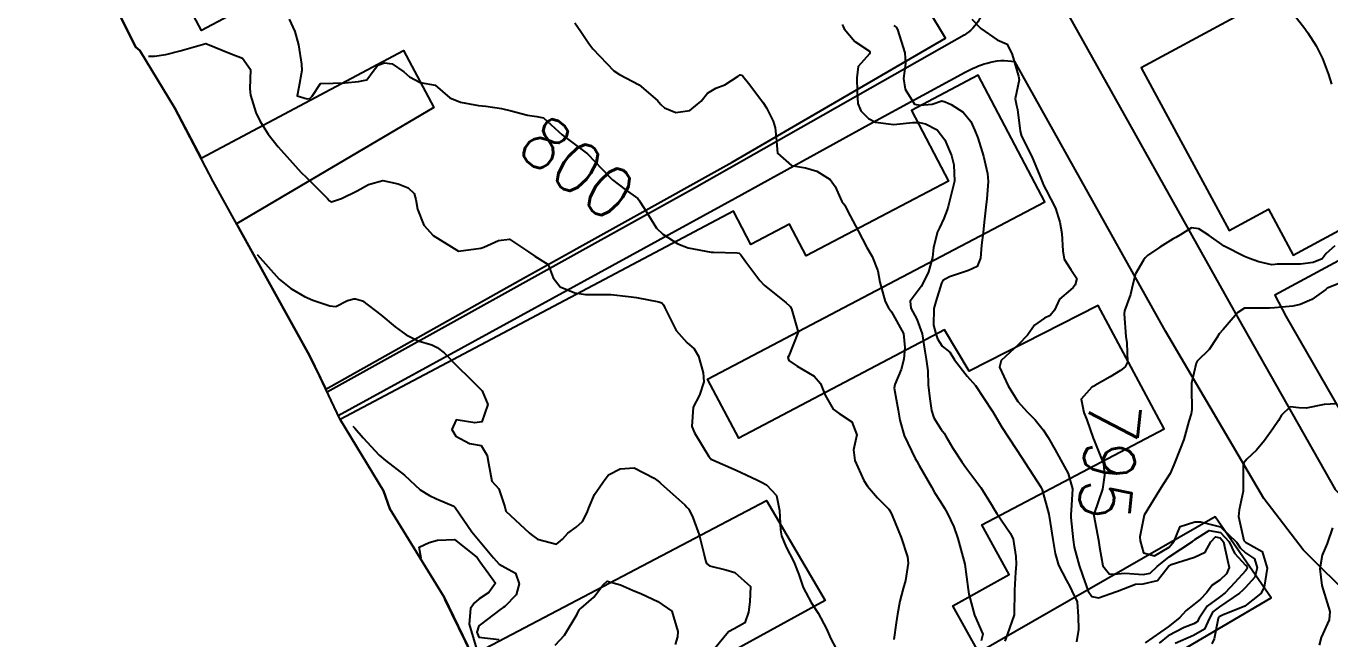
# Model space of a CAD drawing. Header units: metres. Extents: x 318500 to 325275, y 7408834 to 7428799.
# Drawn here: x 322457.8 to 322560, y 7421539.5 to 7421587.5 of the extents above; entities that cross this region are included whole.
import ezdxf
from ezdxf.enums import TextEntityAlignment as Align

# ---------------------------------------------------------------- set-up
doc = ezdxf.new("R2010")
doc.units = ezdxf.units.M
doc.header["$MEASUREMENT"] = 0
for name, color, linetype in [('Area', 45, 'Continuous'), ('Cotas', 45, 'Continuous'), ('Curvas de Nivel 1m', 11, 'Continuous'), ('Curvas de Nivel 5m', 15, 'Continuous'), ('Edificações', 30, 'Continuous'), ('Vias Primárias', 230, 'Continuous'), ('Vias Secundárias', 230, 'Continuous')]:
    doc.layers.add(name, color=color, linetype=linetype)
doc.styles.add('Style-STANDARD', font='STANDARD.shx')

msp = doc.modelspace()

# ---------------------------------------------------------------- linework, layer by layer
at = {"layer": 'Area'}
msp.add_lwpolyline([(322492.73, 7421538.22), (322490.63, 7421542.56), (322490.55, 7421542.75), (322486.29, 7421549.69), (322485.79, 7421551.09), (322482.4, 7421556.7), (322480.79, 7421560.12), (322480, 7421561.71), (322472.45, 7421575.35), (322469.45, 7421581.09), (322466.69, 7421585.63), (322466.38, 7421585.88), (322463.7, 7421591.27)], dxfattribs=at)
at = {"layer": 'Curvas de Nivel 1m', "flags": 128}
for points, elevation in [([(322500.79, 7421587.78), (322501.25, 7421587.12), (322501.88, 7421586.16), (322502.19, 7421585.76), (322503.85, 7421584.03), (322504.3, 7421583.73), (322505.84, 7421582.92), (322507.28, 7421581.69), (322507.53, 7421581.4), (322507.81, 7421581.13), (322508.71, 7421580.77), (322509.81, 7421580.91), (322510.68, 7421581.65), (322511.19, 7421582.28), (322511.84, 7421582.67), (322512.54, 7421582.92), (322513.58, 7421583.6), (322513.74, 7421583.71), (322513.85, 7421583.7), (322513.95, 7421583.6), (322514.39, 7421583.05), (322515.53, 7421581.58), (322515.82, 7421581.14), (322516.32, 7421580.09), (322516.5, 7421579.57), (322516.56, 7421578.8), (322516.66, 7421577.57), (322517.76, 7421576.6), (322518.86, 7421576.42), (322519.75, 7421576.17), (322520.79, 7421575.51), (322521.2, 7421574.97), (322521.72, 7421573.79), (322521.84, 7421573.62), (322521.94, 7421573.5), (322522.15, 7421573.05), (322523, 7421571.48), (322523.67, 7421570.18), (322524.08, 7421569.46), (322524.53, 7421568.34), (322524.7, 7421567.45), (322525.12, 7421565.94), (322525.37, 7421565.44), (322525.61, 7421565.14), (322526.54, 7421563.43), (322526.66, 7421562.34), (322526.56, 7421561.43), (322526.36, 7421560.62), (322525.86, 7421559.44), (322525.82, 7421559.14), (322526.12, 7421557.43), (322526.27, 7421556.65), (322526.6, 7421555.43), (322527.45, 7421553.64), (322527.58, 7421553.42), (322527.78, 7421553.08), (322528.73, 7421551.4), (322528.98, 7421550.96), (322529.41, 7421550.29), (322529.77, 7421549.75), (322529.97, 7421549.38), (322530.48, 7421548.27), (322530.81, 7421547.37), (322531.34, 7421545.36), (322531.62, 7421543.36), (322531.67, 7421543), (322532.11, 7421541.35), (322532.76, 7421539.85), (322532.64, 7421539.35)], 799), ([(322531.91, 7421588.08), (322532.6, 7421587.35), (322533.89, 7421586.47), (322534.67, 7421586.11), (322535.07, 7421585.32), (322535.56, 7421583.61), (322535.61, 7421583.31), (322535.3, 7421581.84), (322535.4, 7421581.32), (322535.49, 7421580.99), (322535.7, 7421579.31), (322535.79, 7421578.9), (322536.6, 7421577.3), (322537.24, 7421575.8), (322537.43, 7421575.28), (322537.52, 7421575.06), (322537.73, 7421574.68), (322538.45, 7421573.27), (322538.8, 7421572.17), (322538.96, 7421571.27), (322539.02, 7421569.91), (322539.14, 7421569.27), (322539.65, 7421568.46), (322540.14, 7421567.75), (322540.01, 7421567.25), (322539.85, 7421567.04), (322539.63, 7421566.86), (322538.77, 7421566.12), (322538.39, 7421565.27), (322538.04, 7421564.84), (322537.6, 7421564.63), (322536.8, 7421564.08), (322536.27, 7421563.3), (322535.57, 7421562.57), (322534.19, 7421561.33), (322534.08, 7421560.8), (322534.75, 7421559.32), (322535.51, 7421558.11), (322536.24, 7421557.3), (322536.86, 7421556.66), (322537.49, 7421555.88), (322537.89, 7421555.28), (322538.42, 7421554.31), (322539, 7421553.26), (322539.44, 7421552.45), (322539.78, 7421551.25), (322539.69, 7421549.55), (322539.65, 7421549.26), (322539.65, 7421549), (322539.83, 7421547.25), (322539.92, 7421546.69), (322540.31, 7421545.25), (322540.57, 7421544.48), (322541.01, 7421543.23), (322541.31, 7421542.82), (322541.82, 7421542.72), (322543.23, 7421543.2), (322543.32, 7421543.24), (322544.74, 7421543.77), (322545.33, 7421543.81), (322546.44, 7421544.06), (322547.28, 7421545.15), (322547.35, 7421545.23), (322547.53, 7421545.32), (322549.36, 7421545.9), (322550.18, 7421546.29), (322550.62, 7421547.11), (322551, 7421547.48), (322551.37, 7421547.42), (322551.62, 7421547.1), (322551.94, 7421545.67), (322552.06, 7421545.09), (322551.86, 7421544.58), (322551.34, 7421544.1), (322550.74, 7421543.69), (322550.28, 7421543.11), (322549.82, 7421542.61), (322549.31, 7421542.18), (322548.71, 7421541.72), (322548.18, 7421541.14), (322547.28, 7421540.43), (322545.48, 7421539.18)], 796), ([(322521.73, 7421587.67), (322521.82, 7421587.5), (322521.9, 7421587.32), (322522.72, 7421586.32), (322523.88, 7421585.56), (322523.92, 7421585.51), (322523.92, 7421585.47), (322523.92, 7421585.43), (322523.88, 7421585.36), (322522.99, 7421584.36), (322522.89, 7421583.48), (322522.92, 7421582.39), (322522.96, 7421581.48), (322523.21, 7421580.88), (322523.81, 7421580.29), (322524.34, 7421580), (322525.8, 7421579.83), (322527.26, 7421579.97), (322527.81, 7421579.97), (322528.27, 7421579.88), (322529.18, 7421579.4), (322529.79, 7421578.62), (322530.3, 7421577.38), (322530.49, 7421576.65), (322530.53, 7421575.38), (322530.16, 7421573.82), (322530.04, 7421573.39), (322529.97, 7421573.13), (322529.71, 7421572.44), (322529.37, 7421571.72), (322529.22, 7421571.4), (322528.9, 7421570.18), (322528.82, 7421569.4), (322528.51, 7421568.26), (322528.08, 7421567.41), (322527.93, 7421567.12), (322527.63, 7421566.71), (322527.06, 7421565.98), (322527.13, 7421565.42), (322527.6, 7421564.55), (322528.02, 7421563.41), (322528.21, 7421562.06), (322528.33, 7421561.41), (322528.45, 7421560.5), (322528.48, 7421559.41), (322528.6, 7421558.32), (322528.75, 7421557.4), (322528.92, 7421556.83), (322529.49, 7421555.91), (322529.72, 7421555.62), (322529.87, 7421555.38), (322530.4, 7421554.44), (322531.12, 7421553.37), (322531.44, 7421552.92), (322532.6, 7421551.35), (322533.41, 7421550.05), (322533.67, 7421549.61), (322533.85, 7421549.33), (322534.94, 7421547.76), (322535.15, 7421547.31), (322535.35, 7421545.96), (322535.37, 7421545.31), (322535.33, 7421544.73), (322535.25, 7421543.31), (322535.22, 7421541.38), (322535.2, 7421541.31), (322534.7, 7421539.88), (322534.48, 7421539.32)], 798), ([(322525.78, 7421587.57), (322525.9, 7421587.51), (322525.98, 7421587.44), (322526.08, 7421587.26), (322526.65, 7421585.43), (322526.7, 7421584.6), (322526.54, 7421583.43), (322526.67, 7421582.6), (322527.42, 7421581.42), (322527.82, 7421581.34), (322528.78, 7421581.41), (322529.55, 7421581.67), (322529.82, 7421581.61), (322530.27, 7421581.38), (322531.22, 7421580.78), (322531.81, 7421580.05), (322532.14, 7421579.36), (322532.38, 7421578.77), (322532.82, 7421577.35), (322533.13, 7421575.97), (322533.18, 7421575.35), (322533.08, 7421574), (322533, 7421573.35), (322532.88, 7421572.17), (322532.78, 7421571.35), (322532.66, 7421570.36), (322532.57, 7421569.35), (322532.31, 7421568.7), (322531.65, 7421568.38), (322530.14, 7421567.88), (322529.64, 7421567.58), (322529.52, 7421567.39), (322529.08, 7421565.94), (322528.92, 7421565.4), (322528.91, 7421564.08), (322529.08, 7421563.4), (322529.2, 7421563.02), (322529.57, 7421562.43), (322530.17, 7421561.98), (322530.54, 7421561.38), (322531.54, 7421560.08), (322532.18, 7421559.35), (322533.5, 7421557.37), (322533.52, 7421557.34), (322534.26, 7421556.1), (322534.76, 7421555.32), (322535.46, 7421554.25), (322536.09, 7421553.3), (322537.33, 7421551.37), (322537.38, 7421551.28), (322537.4, 7421551.26), (322537.42, 7421551.19), (322537.93, 7421549.27), (322538.05, 7421548.61), (322538.26, 7421547.27), (322538.44, 7421546.18), (322538.69, 7421545.27), (322539.33, 7421544.07), (322539.61, 7421543.54), (322539.75, 7421543.25), (322540.16, 7421542.4), (322540.23, 7421541.25), (322540.26, 7421540.23), (322540.1, 7421539.25)], 797), ([(322467.38, 7421585.19), (322467.86, 7421585.18), (322468.74, 7421585.32), (322469.86, 7421585.59), (322471.87, 7421586.16), (322473.86, 7421585.37), (322474.75, 7421585.02), (322475.36, 7421584.12), (322475.32, 7421582.63), (322475.36, 7421582.12), (322475.8, 7421580.76), (322476.09, 7421580.11), (322476.75, 7421579.07), (322477.54, 7421578.08), (322477.77, 7421577.8), (322479.35, 7421576.06), (322479.73, 7421575.7), (322481.4, 7421574.03), (322481.54, 7421573.87), (322481.71, 7421573.77), (322482.51, 7421574.02), (322483.72, 7421574.63), (322484.61, 7421575.12), (322485.73, 7421575.44), (322486.95, 7421575.18), (322487.73, 7421574.86), (322488.19, 7421574.41), (322488.34, 7421573.94), (322488.47, 7421573.18), (322488.95, 7421571.93), (322489.68, 7421571.11), (322491.66, 7421569.9), (322493.41, 7421570.13), (322493.66, 7421570.2), (322494.8, 7421570.73), (322495.67, 7421570.84), (322497.15, 7421569.83), (322497.66, 7421569.51), (322498.69, 7421568.84), (322499.08, 7421567.8), (322499.63, 7421567.1), (322500.78, 7421566.62), (322501.62, 7421566.49), (322502.87, 7421566.5), (322503.62, 7421566.48), (322505, 7421566.34), (322505.62, 7421566.25), (322507.38, 7421565.92), (322507.61, 7421565.83), (322507.73, 7421565.68), (322507.83, 7421565.45), (322508.74, 7421563.67), (322509.57, 7421562.72), (322510.14, 7421562.23), (322510.47, 7421561.65), (322510.84, 7421560.34), (322510.91, 7421559.64), (322510.57, 7421558.59), (322510.06, 7421557.65), (322509.97, 7421556.14), (322510.16, 7421555.65), (322511.3, 7421553.78), (322511.41, 7421553.63), (322511.45, 7421553.59), (322511.53, 7421553.55), (322513.44, 7421552.73), (322515.04, 7421551.97), (322515.42, 7421551.78), (322515.81, 7421551.57), (322516.58, 7421550.73), (322516.82, 7421549.56), (322516.9, 7421548.03), (322516.99, 7421547.56), (322517.36, 7421546.67), (322517.94, 7421545.54), (322518.34, 7421544.54), (322518.67, 7421543.53), (322519.3, 7421542.35), (322519.86, 7421541.51), (322520.51, 7421540.27), (322520.86, 7421539.5), (322521.25, 7421538.75)], 801), ([(322475.9, 7421569.62), (322477.63, 7421567.7), (322478.53, 7421566.97), (322479.61, 7421566.33), (322480.25, 7421566.04), (322481.6, 7421565.6), (322482.06, 7421565.56), (322482.97, 7421566.01), (322483.46, 7421566.15), (322483.61, 7421566.14), (322484.15, 7421565.99), (322485.59, 7421564.89), (322486.72, 7421563.96), (322487.57, 7421563.33), (322488.5, 7421562.86), (322489.57, 7421562.54), (322489.99, 7421562.34), (322490.55, 7421561.91), (322491.55, 7421560.91), (322492.58, 7421559.88), (322493.52, 7421558.94), (322493.97, 7421557.86), (322493.49, 7421556.51), (322492.94, 7421556.42), (322491.49, 7421556.67), (322491.14, 7421555.9), (322491.47, 7421555.38), (322492.54, 7421554.81), (322493.46, 7421554.65), (322493.92, 7421553.86), (322494.02, 7421553.28), (322494.29, 7421551.86), (322494.82, 7421551.25), (322495.29, 7421549.84), (322495.39, 7421549.5), (322497.21, 7421547.81), (322497.37, 7421547.68), (322497.87, 7421547.3), (322499.36, 7421546.92), (322499.82, 7421547.32), (322500.23, 7421547.78), (322500.89, 7421548.26), (322501.38, 7421548.69), (322501.76, 7421549.39), (322501.89, 7421549.76), (322502.34, 7421550.82), (322502.97, 7421551.74), (322503.16, 7421552.01), (322503.43, 7421552.36), (322504.33, 7421552.83), (322505.44, 7421552.89), (322507.01, 7421552.1), (322507.42, 7421551.77), (322507.53, 7421551.68), (322509.4, 7421549.99), (322509.57, 7421549.83), (322509.72, 7421549.66), (322510.04, 7421549), (322510.52, 7421547.64), (322510.92, 7421546.07), (322511.02, 7421545.63), (322511.11, 7421545.41), (322511.34, 7421545.21), (322512.63, 7421544.91), (322513.33, 7421544.69), (322514.55, 7421543.59), (322514.5, 7421542.39), (322514.41, 7421541.59), (322514.12, 7421540.75), (322513.27, 7421540.29), (322512.82, 7421540.05), (322512.46, 7421539.61), (322511.24, 7421538.12)], 802), ([(322561.65, 7421567.74), (322559.76, 7421566.99), (322559.69, 7421566.94), (322559.64, 7421566.89), (322558.54, 7421566.09), (322557.62, 7421565.71), (322557.06, 7421565.58), (322555.62, 7421565.44), (322555.23, 7421565.43), (322553.62, 7421565.43), (322553.28, 7421565.41), (322552.75, 7421565.08), (322552.22, 7421564.47), (322551.59, 7421563.74), (322551.29, 7421563.4), (322551.1, 7421563.1), (322550.51, 7421562.17), (322549.56, 7421561.26), (322549.48, 7421561.12), (322549.12, 7421559.55), (322549.11, 7421559.13), (322549.15, 7421557.48), (322549.09, 7421557.13), (322548.92, 7421556.56), (322548.52, 7421555.13), (322548.23, 7421554.38), (322547.74, 7421553.15), (322547.44, 7421552.46), (322546.93, 7421551.65), (322546.61, 7421551.16), (322545.4, 7421549.18), (322545.07, 7421547.49), (322545.09, 7421547.18), (322545.36, 7421546.25), (322546.21, 7421546.01), (322547.37, 7421546.69), (322547.75, 7421547.14), (322548.22, 7421548.31), (322549.39, 7421548.66), (322549.83, 7421548.68), (322551.39, 7421548.27), (322552.64, 7421547.08), (322552.92, 7421546.63), (322553.36, 7421546.23), (322554.06, 7421545.76), (322554.27, 7421545.06), (322554.08, 7421544.32), (322553.33, 7421543.5), (322553.11, 7421543.29), (322552.87, 7421543.08), (322551.3, 7421542.01), (322550.79, 7421541.61), (322550.52, 7421541.11), (322550.14, 7421540.25), (322549.28, 7421539.76), (322547.84, 7421539.14)], 794), ([(322560.46, 7421557.92), (322559.52, 7421557.87), (322558.1, 7421557.59), (322557.52, 7421557.61), (322556.86, 7421557.69), (322556.17, 7421557.03), (322555.93, 7421556.61), (322555.49, 7421555.96), (322554.85, 7421555.05), (322554.22, 7421554.3), (322553.46, 7421553.59), (322553.22, 7421553.3), (322553.16, 7421553.07), (322553.17, 7421552.79), (322553.17, 7421551.07), (322552.86, 7421549.62), (322552.79, 7421549.08), (322553.23, 7421547.21), (322553.34, 7421547.07), (322554.65, 7421546.34), (322555.05, 7421545.04), (322554.82, 7421543.55), (322554.54, 7421543.05), (322553.3, 7421542.06), (322551.55, 7421541.35), (322551.29, 7421541.21), (322551.23, 7421541.16), (322551.2, 7421541.1), (322550.88, 7421539.5), (322550.72, 7421539.11)], 793), ([(322483.4, 7421556.18), (322483.48, 7421556.08), (322483.52, 7421556.04), (322483.56, 7421556), (322484.2, 7421555.26), (322485.45, 7421553.9), (322485.94, 7421553.47), (322487.43, 7421552.34), (322487.86, 7421551.94), (322488.67, 7421551.19), (322489.41, 7421550.74), (322489.96, 7421550.47), (322491.31, 7421549.89), (322491.4, 7421549.79), (322492.72, 7421547.88), (322493.36, 7421547.09), (322494.42, 7421545.85), (322494.85, 7421545.36), (322495.33, 7421545.09), (322496.14, 7421544.64), (322496.42, 7421543.82), (322496.2, 7421542.94), (322495.29, 7421542.03), (322495.18, 7421541.96), (322495.01, 7421541.84), (322493.27, 7421540.52), (322493.11, 7421540.02), (322493.26, 7421539.63), (322494.86, 7421539.45)], 803), ([(322560.17, 7421548.19), (322559.75, 7421546.98), (322559.36, 7421546.06), (322559.18, 7421544.99), (322559.33, 7421543.67), (322559.53, 7421542.99), (322559.96, 7421541.64), (322559.91, 7421540.98), (322559.28, 7421539.61), (322559.13, 7421538.99)], 792), ([(322488.74, 7421545.83), (322488.6, 7421546.68), (322489.36, 7421547.05), (322490.03, 7421547.24), (322491.36, 7421547.27), (322493.14, 7421545.87), (322493.34, 7421545.57), (322494.06, 7421544.59), (322494.57, 7421543.85), (322494.05, 7421543.12), (322493.3, 7421542.64), (322492.89, 7421542.28), (322492.62, 7421541.88), (322492.5, 7421540.65), (322493.24, 7421538.18)], 804), ([(322499.25, 7421539), (322499.99, 7421539.78), (322500.96, 7421541.44), (322501.14, 7421541.76), (322501.21, 7421541.84), (322501.29, 7421541.9), (322502.29, 7421542.76), (322503.02, 7421543.73), (322503.32, 7421544.01), (322504.38, 7421543.72), (322505.31, 7421543.3), (322506, 7421543.01), (322507.3, 7421542.41), (322508.39, 7421541.66), (322508.86, 7421540.06), (322508.83, 7421539.66), (322508.64, 7421539.05)], 803)]:
    msp.add_lwpolyline(points, dxfattribs=dict(at, elevation=elevation))
at = {"layer": 'Curvas de Nivel 5m', "flags": 128}
for points, elevation in [([(322556.66, 7421589.04), (322557.91, 7421587.45), (322558.23, 7421587.01), (322558.88, 7421586), (322559.37, 7421585), (322559.86, 7421583.73), (322560.1, 7421582.99)], 795), ([(322478.39, 7421588.08), (322478.84, 7421587.12), (322479.14, 7421586.07), (322479.38, 7421584.54), (322479.4, 7421584.06), (322479.16, 7421582.74), (322479.03, 7421582.07), (322479.82, 7421581.83), (322480.02, 7421581.85), (322480.21, 7421582.05), (322480.85, 7421583.03), (322481.84, 7421583.07), (322482.76, 7421583.09), (322483.84, 7421583.19), (322484.5, 7421583.33), (322484.99, 7421583.99), (322485.36, 7421584.48), (322485.86, 7421584.65), (322486.48, 7421584.59), (322487.4, 7421583.96), (322487.84, 7421583.56), (322488.66, 7421583.11), (322489.83, 7421582.9), (322490.99, 7421581.91), (322491.82, 7421581.58), (322493.25, 7421581.31), (322493.81, 7421581.25), (322495.04, 7421581.08), (322495.81, 7421580.9), (322497.09, 7421580.54), (322497.81, 7421580.44), (322498.33, 7421580.34), (322498.93, 7421579.8), (322499.79, 7421579), (322501.47, 7421577.76), (322501.77, 7421577.51), (322503.49, 7421575.74), (322503.74, 7421575.48), (322504.73, 7421574.73), (322505.72, 7421574.02), (322505.86, 7421573.84), (322505.94, 7421573.71), (322506.35, 7421573.06), (322507.2, 7421571.69), (322507.68, 7421571.21), (322508.87, 7421570.47), (322509.67, 7421570.15), (322511.48, 7421569.82), (322511.66, 7421569.81), (322513.5, 7421569.77), (322513.66, 7421569.72), (322513.8, 7421569.6), (322514.2, 7421569.05), (322515.28, 7421567.58), (322515.63, 7421567.22), (322517.34, 7421565.83), (322517.61, 7421565.61), (322517.67, 7421565.55), (322517.78, 7421565.37), (322518.29, 7421563.54), (322517.56, 7421561.68), (322517.49, 7421561.55), (322517.56, 7421561.32), (322518.21, 7421560.88), (322519.54, 7421560.08), (322520.05, 7421559.51), (322520.42, 7421558.61), (322521.03, 7421557.5), (322521.5, 7421557.16), (322522.5, 7421556.5), (322522.89, 7421555.48), (322522.64, 7421554.31), (322522.72, 7421553.48), (322523.43, 7421551.92), (322523.72, 7421551.47), (322524.51, 7421550.56), (322525.4, 7421549.66), (322525.54, 7421549.44), (322525.67, 7421549.16), (322526.35, 7421547.43), (322526.85, 7421545.92), (322526.91, 7421545.42), (322526.7, 7421544.06), (322526.52, 7421543.43), (322526.27, 7421542.46), (322526.07, 7421541.43), (322525.97, 7421540.74), (322525.8, 7421539.43)], 800), ([(322560.35, 7421570.31), (322559.67, 7421569.71), (322559.35, 7421569.3), (322558.66, 7421569), (322557.66, 7421568.88), (322555.84, 7421568.86), (322555.66, 7421568.84), (322555.42, 7421568.81), (322554.4, 7421569.06), (322553.66, 7421569.32), (322553.26, 7421569.48), (322551.68, 7421570.28), (322550.5, 7421571.11), (322549.7, 7421571.64), (322549.12, 7421571.71), (322548.19, 7421571.14), (322547.88, 7421570.95), (322547.69, 7421570.85), (322546.64, 7421570.2), (322545.67, 7421569.54), (322545.48, 7421569.36), (322545.35, 7421569.18), (322544.74, 7421568.1), (322544.5, 7421567.19), (322544.33, 7421566.49), (322543.87, 7421565.2), (322543.83, 7421564.98), (322543.98, 7421563.2), (322544.06, 7421562.71), (322544.11, 7421561.19), (322543.93, 7421560.82), (322543.55, 7421560.53), (322542.73, 7421560.03), (322541.53, 7421559.36), (322541.45, 7421559.31), (322541.3, 7421559.23), (322540.48, 7421558.28), (322540.69, 7421557.24), (322540.92, 7421556.67), (322541.4, 7421555.23), (322541.48, 7421555.04), (322542.23, 7421553.22), (322542.31, 7421552.34), (322542.13, 7421551.22), (322541.5, 7421549.32), (322541.47, 7421549.23), (322541.47, 7421549.16), (322541.82, 7421547.22), (322541.9, 7421546.68), (322542.16, 7421545.22), (322542.68, 7421544.56), (322543.33, 7421544.58), (322543.89, 7421544.64), (322545.34, 7421544.55), (322545.87, 7421544.65), (322546.43, 7421545.16), (322547.36, 7421545.93), (322549.19, 7421547.12), (322549.29, 7421547.2), (322549.37, 7421547.27), (322550.5, 7421547.99), (322551.38, 7421547.84), (322552.06, 7421547.09), (322552.49, 7421546.21), (322553.35, 7421545.26), (322553.46, 7421545.18), (322553.49, 7421545.07), (322553.46, 7421544.95), (322553.35, 7421544.82), (322552.5, 7421543.91), (322551.76, 7421543.09), (322551.31, 7421542.76), (322550.35, 7421542.06), (322549.72, 7421541.12), (322549.56, 7421540.84), (322549.29, 7421540.68), (322548.54, 7421540.39), (322547.28, 7421539.72), (322546.59, 7421539.16)], 795)]:
    msp.add_lwpolyline(points, dxfattribs=dict(at, elevation=elevation))
at = {"layer": 'Edificações'}
for points in [[(322562.35, 7421633.81), (322559.89, 7421638.18), (322524.96, 7421618.67), (322527.53, 7421614.37), (322530.93, 7421616.23), (322533.53, 7421611.47), (322530.42, 7421609.81), (322540.82, 7421592.28), (322543.72, 7421593.85), (322546.19, 7421589.29), (322559.58, 7421596.52), (322561.45, 7421593.06), (322545.17, 7421584.26), (322552.07, 7421571.51), (322555.14, 7421573.17), (322557.08, 7421569.58), (322563.62, 7421573.11)], [(322480.45, 7421591.94), (322471.53, 7421587.2), (322469.46, 7421591.09)], [(322465.03, 7421588.58), (322466.38, 7421585.88), (322466.69, 7421585.63), (322469.45, 7421581.09), (322471.5, 7421577.17), (322487.35, 7421585.62), (322489.73, 7421581.16), (322474.28, 7421572.04), (322480, 7421561.71), (322481.28, 7421559.07), (322496.54, 7421567.65), (322513.11, 7421576.86), (322529.83, 7421586.58), (322527.08, 7421591.21)], [(322542.5, 7421535.15), (322555.36, 7421542.72), (322550.96, 7421549.06), (322532.46, 7421538.43), (322530.42, 7421542.08), (322534.83, 7421544.55), (322532.68, 7421548.44), (322546.97, 7421555.97), (322541.81, 7421565.64), (322531.7, 7421560.49), (322529.77, 7421563.71), (322513.63, 7421555.22), (322511.19, 7421559.85), (322537.63, 7421573.77), (322532.41, 7421583.7), (322527.16, 7421580.93), (322530.07, 7421575.39), (322518.91, 7421569.52), (322517.61, 7421572), (322514.58, 7421570.41), (322513.21, 7421573.03), (322482.4, 7421556.7), (322485.79, 7421551.09), (322486.29, 7421549.69), (322490.55, 7421542.75), (322492.73, 7421538.22), (322515.81, 7421550.34), (322520.41, 7421542.49), (322497.36, 7421529.85)], [(322564.61, 7421571.28), (322555.64, 7421566.43), (322556.52, 7421564.8), (322561.29, 7421556.47)]]:
    msp.add_lwpolyline(points, dxfattribs=at)
at = {"layer": 'Vias Primárias'}
for points in [[(323715.64, 7420145.55, 0), (323709.04, 7420132.94)], [(323831.09, 7420001.79, 0), (323833.84, 7420008.44, 0.220888)], [(322523.32, 7421616.52), (322536.57, 7421593.6), (322552.79, 7421564.58), (322560.38, 7421551.21), (322562, 7421549.59, 0.056634), (322566.97, 7421545.64, 0.152388), (322573.21, 7421544.38, 0.170699), (322582.08, 7421548.68, 0.059125), (322583.79, 7421551.72), (322587.64, 7421561.03), (322592.01, 7421574.44), (322592.72, 7421578.72), (322593.13, 7421584.96), (322592.93, 7421594.66), (322591.7, 7421605.05), (322588.23, 7421625.35), (322586.5, 7421630.97), (322582.93, 7421639.53), (322578.57, 7421648.46)]]:
    msp.add_lwpolyline(points, format="xyb", dxfattribs=at)
msp.add_lwpolyline([(322561.85, 7421542.52), (322557.86, 7421546.46), (322554.78, 7421550.51), (322547.07, 7421563.61), (322535.27, 7421584.75)], dxfattribs=at)
at = {"layer": 'Vias Secundárias'}
for points in [[(322532.94, 7421588.92), (322532.5, 7421588.1, -0.134595), (322531.31, 7421586.83), (322510.17, 7421574.84), (322481.39, 7421558.83)], [(322482.25, 7421557), (322513.35, 7421574.04), (322523.83, 7421579.82), (322531.37, 7421583.92, -0.051485), (322533.09, 7421584.64, -0.121059), (322535.27, 7421584.75, 0.504365)]]:
    msp.add_lwpolyline(points, format="xyb", dxfattribs=at)

# ---------------------------------------------------------------- texts
at = {"layer": 'Cotas', "style": 'Style-STANDARD'}
for s, rotation, p in [('800', 322.7833, (322501, 7421576.43, 800)), ('795', 263.9565, (322542.68, 7421553.45, 795))]:
    msp.add_text(s, height=4, rotation=rotation, dxfattribs=at).set_placement(p, align=Align.MIDDLE_CENTER)

doc.saveas('drawing.dxf')
